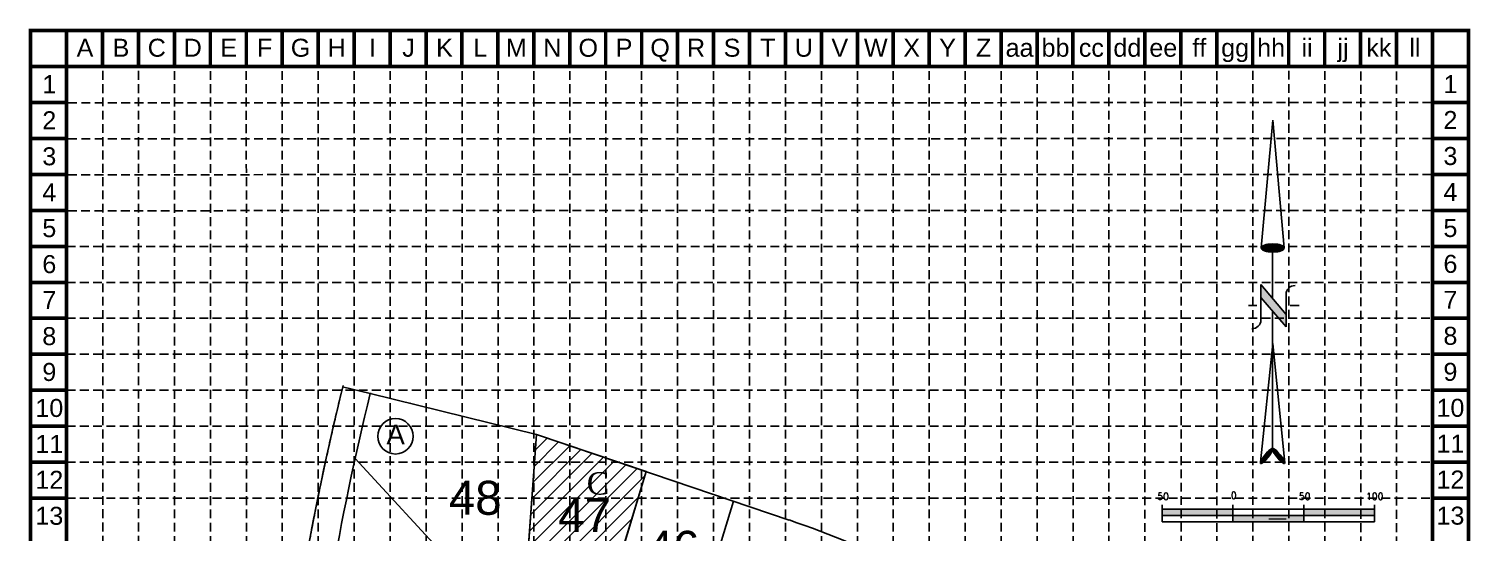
# Model space of a CAD drawing. Header units: feet. Extents: x 2390244 to 2391262, y 7083288 to 7084914.
# Drawn here: x 2390244 to 2391262, y 7084559 to 7084914 of the extents above; entities that cross this region are included whole.
import ezdxf
from ezdxf.enums import TextEntityAlignment as Align

# ---------------------------------------------------------------- set-up
doc = ezdxf.new("R2010")
doc.units = ezdxf.units.FT
doc.header["$LTSCALE"] = 25
doc.header["$MEASUREMENT"] = 0
for name, pattern in [('DASHED', [0.75, 0.5, -0.25]), ('HIDDEN', [0.375, 0.25, -0.125]), ('HIDDEN2', [0.1875, 0.125, -0.0625])]:
    doc.linetypes.add(name, pattern=pattern)
doc.layers.get('0').update_dxf_attribs({"linetype": 'CONTINUOUS'})
doc.layers.get('DEFPOINTS').update_dxf_attribs({"linetype": 'CONTINUOUS'})
for name, color, linetype in [('BASE', 7, 'CONTINUOUS'), ('GRID', 254, 'HIDDEN'), ('LOGO', 7, 'CONTINUOUS'), ('NARROW', 7, 'CONTINUOUS'), ('RW-EX-LOT', 253, 'CONTINUOUS'), ('RW-EX-ROW', 253, 'DASHED'), ('RW-FT-ROW', 253, 'HIDDEN2'), ('RW-GL-SUBD', 253, 'CONTINUOUS'), ('RW-GL-TRACT', 253, 'CONTINUOUS'), ('RW-PR-LOT', 253, 'CONTINUOUS'), ('SODDED LOT', 2, 'CONTINUOUS')]:
    doc.layers.add(name, color=color, linetype=linetype)
doc.styles.add('COUNTRYSIDE', font='TIMES.TTF')
doc.styles.add('L120', font='romans.shx', dxfattribs={"height": 12})
doc.styles.get("Standard").update_dxf_attribs({"font": 'ARIAL.TTF'})

# ---------------------------------------------------------------- blocks, each defined once
blk = doc.blocks.new('North Arrow')
at = {"layer": 'NARROW'}
for p, q in [((32.43, 3.06), (32.43, 4.63)), ((0, 0), (22.36, 2)), ((0, 0), (22.33, -2.02)), ((28.77, -2.09), (34.02, 2.32)), ((36.18, 2.33), (30.46, 2.33)), ((36.16, 2.32), (31.04, -2.09)), ((39.1, 0.01), (59.96, 2.11)), ((31.2, -0.05), (21.66, -0.05)), ((21.66, -0.05), (21.66, -0.05)), ((28.77, -2.09), (34.95, -2.09)), ((57.45, -0.05), (33.41, -0.05)), ((59.83, -2.14), (39.04, -0.01)), ((57.69, -0.03), (57.77, -0.01)), ((57.77, -0.05), (57.69, -0.03)), ((32.43, -4.26), (32.43, -2.8))]:
    blk.add_line(p, q, dxfattribs=at)
blk.add_lwpolyline([(22.36, -2.03), (22.59, -1.93, 0.091577), (22.87, -1.44, 0.048306), (23.03, -0.75), (23.07, -0.01), (23.01, 0.82, 0.048306), (22.87, 1.42, 0.091577), (22.59, 1.91), (22.36, 2.01), (22.14, 1.91, 0.091577), (21.86, 1.42, 0.048306), (21.72, 0.82), (21.66, -0.01), (21.72, -0.83, 0.048306), (21.86, -1.44, 0.091577), (22.14, -1.93)], format="xyb", close=True, dxfattribs=at)
for points in [[(57.46, -0.03), (57.44, 0.08, -0.066818), (57.67, 0.47, -0.03073), (58.01, 0.84), (58.52, 1.29), (59.07, 1.7, -0.03073), (59.5, 1.95, -0.066818), (59.93, 2.1), (60.04, 2.06)], [(60.04, 2.06), (60.05, 1.95, -0.066818), (59.82, 1.56, -0.03073), (59.43, 1.14), (58.97, 0.74), (58.42, 0.33, -0.03073), (57.99, 0.08, -0.036692), (57.76, -0.02)], [(57.46, -0.04), (57.44, -0.15, 0.066818), (57.67, -0.54, 0.03073), (58.01, -0.9), (58.52, -1.36), (59.07, -1.77, 0.03073), (59.5, -2.02, 0.066818), (59.93, -2.17), (60.04, -2.13)], [(60.04, -2.13), (60.05, -2.01, 0.066818), (59.82, -1.63, 0.03073), (59.43, -1.2), (58.97, -0.8), (58.42, -0.4, 0.03073), (57.99, -0.15, 0.036692), (57.76, -0.05)]]:
    blk.add_lwpolyline(points, format="xyb", dxfattribs=at)
for centre, start, end in [((30.46, 3.86), 178.8769, 270), ((34.95, -3.62), 358.8769, 90)]:
    blk.add_arc(centre, 1.53, start, end, dxfattribs=at)
for points in [[(23.03, -0.76), (21.67, -0.05), (23.07, -0.05), (21.72, 0.82)], [(23.07, -0.05), (21.72, 0.82), (23.02, 0.75), (21.85, 1.42)], [(23.02, 0.75), (21.85, 1.42), (22.87, 1.44), (22.14, 1.91)], [(22.87, 1.44), (22.14, 1.91), (22.59, 1.91), (22.36, 2)], [(31.05, -2.09), (36.15, 2.36), (28.75, -2.06), (34.01, 2.36)], [(57.44, 0.08), (57.7, -0.01), (57.5, 0.21), (57.77, -0.01)], [(57.45, -0.04), (57.69, -0.02), (57.44, 0.08), (57.7, -0.01)], [(57.5, 0.21), (57.77, -0.01), (57.6, 0.39), (57.94, 0.06)], [(57.6, 0.39), (57.94, 0.06), (57.68, 0.5), (58.07, 0.13)], [(57.68, 0.5), (58.07, 0.13), (57.84, 0.66), (58.29, 0.26)], [(57.84, 0.66), (58.29, 0.26), (58.03, 0.86), (58.52, 0.41)], [(58.03, 0.86), (58.52, 0.41), (58.26, 1.07), (58.73, 0.57)], [(58.26, 1.07), (58.73, 0.57), (58.52, 1.3), (59.05, 0.81)], [(58.52, 1.3), (59.05, 0.81), (58.7, 1.42), (59.26, 0.99)], [(59.26, 1), (58.69, 1.42), (59.45, 1.15), (59, 1.65)], [(59.45, 1.15), (59, 1.65), (59.62, 1.34), (59.28, 1.82)], [(59.62, 1.34), (59.28, 1.82), (59.81, 1.55), (59.49, 1.95)], [(59.81, 1.55), (59.49, 1.95), (59.93, 1.73), (59.69, 2.04)], [(59.93, 1.73), (59.69, 2.04), (60.05, 1.94), (59.93, 2.1)], [(60.05, 1.94), (59.93, 2.1), (60.04, 2.06)], [(22.87, -1.44), (21.72, -0.87), (23.03, -0.76), (21.67, -0.05)], [(22.58, -1.93), (21.86, -1.45), (22.87, -1.44), (21.72, -0.87)], [(22.36, -2.01), (22.14, -1.93), (22.58, -1.93), (21.86, -1.45)], [(57.44, -0.14), (57.69, -0.02), (57.45, -0.04), (57.69, -0.02)], [(57.46, -0.19), (57.7, -0.03), (57.44, -0.14), (57.69, -0.02)], [(57.53, -0.33), (57.76, -0.05), (57.46, -0.19), (57.7, -0.03)], [(57.63, -0.48), (57.9, -0.1), (57.53, -0.33), (57.76, -0.05)], [(57.78, -0.66), (58.09, -0.2), (57.63, -0.48), (57.9, -0.1)], [(57.97, -0.87), (58.34, -0.35), (57.78, -0.66), (58.09, -0.2)], [(58.24, -1.11), (58.61, -0.54), (57.97, -0.87), (58.34, -0.35)], [(58.61, -1.43), (58.93, -0.77), (58.24, -1.11), (58.61, -0.54)], [(58.91, -1.64), (59.2, -1), (58.61, -1.43), (58.93, -0.77)], [(59.12, -1.79), (59.57, -1.36), (58.92, -1.65), (59.2, -1.01)], [(59.35, -1.93), (59.81, -1.62), (59.12, -1.79), (59.57, -1.36)], [(59.54, -1.32), (59.41, -1.18), (59.21, -1.01)], [(59.58, -2.05), (59.93, -1.79), (59.35, -1.93), (59.81, -1.62)], [(59.78, -2.13), (60.05, -2.01), (59.58, -2.05), (59.93, -1.79)], [(59.92, -2.17), (60.04, -2.13), (59.78, -2.13), (60.05, -2.01)]]:
    blk.add_solid(points, dxfattribs=at)
blk = doc.blocks.new('scale')
h = blk.add_hatch(color=7)
h.paths.add_polyline_path([(0, -7.5), (0, -3), (-50, -3), (-50, -7.5)])
h.paths.add_polyline_path([(0, -7.5), (0, -12), (50, -12), (50, -7.5)])
h.paths.add_polyline_path([(50, -3), (50, -7.5), (100, -7.5), (100, -3)])
at = {"color": 7}
for p, q in [((-50, -3), (-50, 0)), ((0, -3), (0, 0)), ((50, -3), (50, 0)), ((100, -3), (100, 0)), ((-50, -3), (0, -3)), ((-50, -3), (-50, -12)), ((-50, -7.5), (100, -7.5)), ((0, -3), (100, -3)), ((0, -3), (0, -12)), ((50, -3), (50, -12)), ((100, -3), (100, -12)), ((-50, -12), (0, -12)), ((0, -12), (100, -12))]:
    blk.add_line(p, q, dxfattribs=at)
at = {"color": 7, "style": 'L120'}
for s, p in [('50', (-53.4, 3.6)), ('0', (-1.4, 4.3)), ('50', (46.6, 3.6)), ('100', (94, 3.6))]:
    blk.add_text(s, height=4.8, dxfattribs=at).set_placement(p)

msp = doc.modelspace()

# ---------------------------------------------------------------- hatches: boundary and pattern name
at = {"layer": 'SODDED LOT'}
h = msp.add_hatch(dxfattribs=at)
h.set_pattern_fill('ANSI31', color=256, scale=60, style=0)
h.paths.add_polyline_path([(2391019.7, 7084073.2), (2390954.6, 7084135.3), (2390947.7, 7084141.9), (2390992.6, 7084188.9), (2391064.6, 7084120.4)])
edge = h.paths.add_edge_path()
edge.add_line((2390933.8, 7084186), (2390868.2, 7084248.5))
edge.add_line((2390868.2, 7084248.5), (2390855.5, 7084260.6))
edge.add_line((2390855.5, 7084260.6), (2390845.9, 7084269.4))
edge.add_line((2390845.9, 7084269.4), (2390834.8, 7084278.9))
edge.add_line((2390834.8, 7084278.9), (2390825.5, 7084286.3))
edge.add_line((2390825.5, 7084286.3), (2390813.2, 7084295.5))
edge.add_line((2390813.2, 7084295.5), (2390790.4, 7084310.8))
edge.add_line((2390790.4, 7084310.8), (2390771, 7084322))
edge.add_line((2390771, 7084322), (2390754.4, 7084330.6))
edge.add_line((2390754.4, 7084330.6), (2390741, 7084336.7))
edge.add_line((2390741, 7084336.7), (2390734.5, 7084339.6))
edge.add_line((2390734.5, 7084339.6), (2390726.7, 7084342.8))
edge.add_line((2390726.7, 7084342.8), (2390720, 7084345.3))
edge.add_line((2390720, 7084345.3), (2390718.6, 7084345.8))
edge.add_line((2390718.6, 7084345.8), (2390753.4, 7084439))
edge.add_line((2390753.4, 7084439), (2390753.4, 7084439))
edge.add_line((2390753.4, 7084439), (2390753.5, 7084439))
edge.add_line((2390753.5, 7084439), (2390754.1, 7084438.8))
edge.add_line((2390754.1, 7084438.8), (2390757, 7084437.6))
edge.add_line((2390757, 7084437.6), (2390765.9, 7084434.2))
edge.add_line((2390765.9, 7084434.2), (2390774, 7084430.8))
edge.add_line((2390774, 7084430.8), (2390780.5, 7084428))
edge.add_line((2390780.5, 7084428), (2390788.9, 7084424.3))
edge.add_line((2390788.9, 7084424.3), (2390803.9, 7084417))
edge.add_line((2390803.9, 7084417), (2390814.1, 7084411.8))
edge.add_line((2390814.1, 7084411.8), (2390825.5, 7084405.5))
edge.add_line((2390825.5, 7084405.5), (2390839.9, 7084397))
edge.add_line((2390839.9, 7084397), (2390847, 7084392.6))
edge.add_line((2390847, 7084392.6), (2390855.3, 7084387.3))
edge.add_line((2390855.3, 7084387.3), (2390868, 7084378.7))
edge.add_line((2390868, 7084378.7), (2390878.3, 7084371.1))
edge.add_line((2390878.3, 7084371.1), (2390891.4, 7084361.1))
edge.add_line((2390891.4, 7084361.1), (2390902.5, 7084351.9))
edge.add_line((2390902.5, 7084351.9), (2390914.3, 7084341.6))
edge.add_line((2390914.3, 7084341.6), (2390929.9, 7084327.2))
edge.add_line((2390929.9, 7084327.2), (2390959.6, 7084299))
edge.add_line((2390959.6, 7084299), (2390987.1, 7084272.7))
edge.add_line((2390987.1, 7084272.7), (2390987.9, 7084271.9))
edge.add_arc((2390967.6, 7084250.5), 29.6, -47.5293, 46.4303, ccw=False)
edge.add_line((2390987.5, 7084228.7), (2390940.4, 7084179.3))
edge.add_line((2390940.4, 7084179.3), (2390933.8, 7084186))
edge = h.paths.add_edge_path()
edge.add_line((2390657.7, 7084366.6), (2390578.1, 7084393.6))
edge.add_line((2390578.1, 7084393.6), (2390587.9, 7084454))
edge.add_arc((2390617.5, 7084454), 29.6, 79.1783, 179.9211, ccw=False)
edge.add_line((2390623.1, 7084483.1), (2390689.5, 7084460.9))
edge.add_line((2390689.5, 7084460.9), (2390657.7, 7084366.6))
h.paths.add_polyline_path([(2390602.6, 7084628.1), (2390680.1, 7084601.9), (2390651.1, 7084506.6), (2390631.4, 7084513.4), (2390611.4, 7084520.1), (2390605.1, 7084522.2), (2390602.9, 7084522.9), (2390600.5, 7084523.5), (2390598.2, 7084523.9), (2390595.1, 7084524.3)])
h.paths.add_polyline_path([(2390543.6, 7084139.6), (2390622.5, 7084131.1), (2390657.2, 7084228.9), (2390576.4, 7084255), (2390570.1, 7084254.8), (2390564.6, 7084252.8), (2390560.4, 7084250), (2390557.8, 7084247.2), (2390555.7, 7084243.7), (2390554.2, 7084239)])
h.paths.add_polyline_path([(2390470.6, 7083905.8), (2390484.9, 7083971.5), (2390497.2, 7084036.8), (2390399.3, 7084053.5), (2390387.6, 7083990.7), (2390380.3, 7083956.3), (2390374.1, 7083928.5)])
h.paths.add_polyline_path([(2390757.6, 7084328.3), (2390749.4, 7084332.6), (2390741.1, 7084336), (2390731.1, 7084340.6), (2390721.1, 7084344.8), (2390705.6, 7084350.2), (2390679.2, 7084359.1), (2390674.6, 7084360.9), (2390644.4, 7084265.8), (2390677.8, 7084254.8), (2390686.1, 7084251.5), (2390696.1, 7084247.7), (2390703.1, 7084244.6), (2390713.9, 7084239.7), (2390723, 7084234.6), (2390729.8, 7084231.2), (2390738.5, 7084225.7), (2390747.5, 7084220), (2390755.9, 7084214.5), (2390813.4, 7084295.3), (2390789.5, 7084310.8), (2390773.4, 7084320.2)])

# ---------------------------------------------------------------- linework, layer by layer
at = {"color": 7, "linetype": 'Continuous'}
msp.add_circle((2390503.1, 7084626.8), 12.5, dxfattribs=at)
at = {"layer": 'BASE', "color": 9}
msp.add_line((2390270.9, 7084887.7), (2391235.2, 7084887.7), dxfattribs=at)
at = {"layer": 'BASE', "const_width": 2.54}
for points in [[(2390270.9, 7084913.1), (2390245.5, 7084913.1)], [(2390270.9, 7084913.1), (2390270.9, 7084887.7)], [(2390296.3, 7084913.1), (2390296.3, 7084887.7)], [(2390321.6, 7084913.1), (2390321.6, 7084887.7)], [(2390347, 7084913.1), (2390347, 7084887.7)], [(2390372.4, 7084913.1), (2390372.4, 7084887.7)], [(2390397.8, 7084913.1), (2390397.8, 7084887.7)], [(2390423.1, 7084913.1), (2390423.1, 7084887.7)], [(2390448.5, 7084913.1), (2390448.5, 7084887.7)], [(2390473.9, 7084913.1), (2390473.9, 7084887.7)], [(2390499.3, 7084913.1), (2390499.3, 7084887.7)], [(2390524.7, 7084913.1), (2390524.7, 7084887.7)], [(2390550, 7084913.1), (2390550, 7084887.7)], [(2390575.4, 7084913.1), (2390575.4, 7084887.7)], [(2390600.8, 7084913.1), (2390600.8, 7084887.7)], [(2390626.2, 7084913.1), (2390626.2, 7084887.7)], [(2390651.5, 7084913.1), (2390651.5, 7084887.7)], [(2390676.9, 7084913.1), (2390676.9, 7084887.7)], [(2390702.3, 7084913.1), (2390702.3, 7084887.7)], [(2390727.7, 7084913.1), (2390727.7, 7084887.7)], [(2390753, 7084913.1), (2390753, 7084887.7)], [(2390778.4, 7084913.1), (2390778.4, 7084887.7)], [(2390803.8, 7084913.1), (2390803.8, 7084887.7)], [(2390829.2, 7084913.1), (2390829.2, 7084887.7)], [(2390854.5, 7084913.1), (2390854.5, 7084887.7)], [(2390879.9, 7084913.1), (2390879.9, 7084887.7)], [(2390905.3, 7084913.1), (2390905.3, 7084887.7)], [(2390930.7, 7084913.1), (2390930.7, 7084887.7)], [(2390956.1, 7084913.1), (2390956.1, 7084887.7)], [(2390981.4, 7084913.1), (2390981.4, 7084887.7)], [(2391006.8, 7084913.1), (2391006.8, 7084887.7)], [(2391032.2, 7084913.1), (2391032.2, 7084887.7)], [(2391057.6, 7084913.1), (2391057.6, 7084887.7)], [(2391082.9, 7084913.1), (2391082.9, 7084887.7)], [(2391108.3, 7084913.1), (2391108.3, 7084887.7)], [(2391133.7, 7084913.1), (2391133.7, 7084887.7)], [(2391159.1, 7084913.1), (2391159.1, 7084887.7)], [(2391184.4, 7084913.1), (2391184.4, 7084887.7)], [(2391209.8, 7084913.1), (2391209.8, 7084887.7)], [(2391235.2, 7084913.1), (2391235.2, 7084887.7)], [(2390270.9, 7084887.7), (2390245.5, 7084887.7)], [(2391260.6, 7084887.7), (2391235.2, 7084887.7)], [(2390270.9, 7084862.3), (2390245.5, 7084862.3)], [(2391260.6, 7084862.3), (2391235.2, 7084862.3)], [(2390270.9, 7084836.9), (2390245.5, 7084836.9)], [(2391260.6, 7084836.9), (2391235.2, 7084836.9)], [(2390270.9, 7084811.6), (2390245.5, 7084811.6)], [(2391260.6, 7084811.6), (2391235.2, 7084811.6)], [(2390270.9, 7084786.2), (2390245.5, 7084786.2)], [(2391260.6, 7084786.2), (2391235.2, 7084786.2)], [(2390270.9, 7084760.8), (2390245.5, 7084760.8)], [(2391260.6, 7084760.8), (2391235.2, 7084760.8)], [(2390270.9, 7084735.4), (2390245.5, 7084735.4)], [(2391260.6, 7084735.4), (2391235.2, 7084735.4)], [(2390270.9, 7084710.1), (2390245.5, 7084710.1)], [(2391260.6, 7084710.1), (2391235.2, 7084710.1)], [(2390270.9, 7084684.7), (2390245.5, 7084684.7)], [(2391260.6, 7084684.7), (2391235.2, 7084684.7)], [(2390270.9, 7084659.3), (2390245.5, 7084659.3)], [(2391260.6, 7084659.3), (2391235.2, 7084659.3)], [(2390270.9, 7084633.9), (2390245.5, 7084633.9)], [(2391260.6, 7084633.9), (2391235.2, 7084633.9)], [(2390270.9, 7084608.5), (2390245.5, 7084608.5)], [(2391260.6, 7084608.5), (2391235.2, 7084608.5)], [(2390270.9, 7084583.2), (2390245.5, 7084583.2)], [(2391260.6, 7084583.2), (2391235.2, 7084583.2)]]:
    msp.add_lwpolyline(points, dxfattribs=at)
for points in [[(2391260.6, 7083289), (2391260.6, 7084913.1), (2390245.5, 7084913.1), (2390245.5, 7083289)], [(2391235.2, 7083314.3), (2391235.2, 7084887.7), (2390270.9, 7084887.7), (2390270.9, 7083314.3)]]:
    msp.add_lwpolyline(points, close=True, dxfattribs=at)
at = {"layer": 'DEFPOINTS', "const_width": 1}
msp.add_lwpolyline([(2391119.5, 7084568.4), (2391132, 7084568.4)], dxfattribs=at)
at = {"layer": 'GRID', "color": 252, "linetype": 'HIDDEN'}
for p, q in [((2390296.5, 7083415.9), (2390296.4, 7084886.7)), ((2390322, 7083415.9), (2390321.7, 7084886.7)), ((2390347.3, 7083415.8), (2390347, 7084886.7)), ((2390372.8, 7083415.8), (2390372.4, 7084886.6)), ((2390397.9, 7083415.8), (2390397.8, 7084886.8)), ((2390423.2, 7083415.8), (2390423.2, 7084886.8)), ((2390448.7, 7083415.8), (2390448.6, 7084886.7)), ((2390474.2, 7083415.8), (2390473.9, 7084886.7)), ((2390499.4, 7083415.8), (2390499.4, 7084886.7)), ((2390524.8, 7083415.8), (2390524.8, 7084886.7)), ((2390550, 7083415.8), (2390550.1, 7084886.7)), ((2390575.4, 7083415.8), (2390575.6, 7084886.6)), ((2390600.8, 7083415.8), (2390600.8, 7084887.7)), ((2390626.2, 7083415.8), (2390626.2, 7084887.7)), ((2390651.5, 7083415.8), (2390651.5, 7084887.7)), ((2390676.9, 7083415.8), (2390676.9, 7084887.7)), ((2390702.3, 7083415.8), (2390702.3, 7084887.7)), ((2390727.7, 7083415.8), (2390727.7, 7084887.7)), ((2390753, 7083415.8), (2390753, 7084887.7)), ((2390778.4, 7083415.8), (2390778.4, 7084887.7)), ((2390803.8, 7083415.8), (2390803.8, 7084887.7)), ((2390829.2, 7083415.8), (2390829.2, 7084887.7)), ((2390854.5, 7083415.8), (2390854.5, 7084887.7)), ((2390879.9, 7083415.8), (2390879.9, 7084887.7)), ((2390905.3, 7083415.8), (2390905.3, 7084887.7)), ((2390930.7, 7083415.8), (2390930.7, 7084887.7)), ((2390956.1, 7083415.8), (2390956.1, 7084887.7)), ((2390981.6, 7083415.8), (2390981.4, 7084887.7)), ((2391006.9, 7083415.9), (2391006.8, 7084887.7)), ((2391032.3, 7083415.6), (2391032.2, 7084887.7)), ((2391057.9, 7083415.9), (2391057.7, 7084888.3)), ((2391083.1, 7083415.6), (2391083, 7084888.3)), ((2391108.5, 7083415.9), (2391108.4, 7084888.3)), ((2391133.9, 7083416), (2391133.8, 7084888.3)), ((2391159.3, 7083415.8), (2391159.2, 7084888.3)), ((2391184.7, 7083415.4), (2391184.6, 7084888.3)), ((2391210.1, 7083415.5), (2391209.9, 7084888.3)), ((2390272, 7084862.1), (2391234.8, 7084862.3)), ((2390272, 7084836.7), (2391234.8, 7084836.9)), ((2390271.9, 7084811.4), (2391235.2, 7084811.6)), ((2390271.8, 7084786), (2391235.2, 7084786.2)), ((2390270.9, 7084760.8), (2391235.2, 7084760.8)), ((2390270.9, 7084735.4), (2391235.2, 7084735.4)), ((2390270.9, 7084710.1), (2391235.2, 7084710.1)), ((2390270.9, 7084684.7), (2391235.2, 7084684.7)), ((2390270.9, 7084659.3), (2391235.2, 7084659.3)), ((2390270.9, 7084633.9), (2391235.2, 7084633.9)), ((2390270.9, 7084608.5), (2391235.2, 7084608.5)), ((2390270.9, 7084583.2), (2391235.2, 7084583.2))]:
    msp.add_line(p, q, dxfattribs=at)
at = {"layer": 'RW-EX-LOT', "color": 7}
msp.add_line((2390514.1, 7084650.1), (2390513.8, 7084649.9), dxfattribs=at)
msp.add_arc((2392408.3, 7084185.3), 1980, 166.2014, 166.2187, dxfattribs=at)
at = {"layer": 'RW-EX-ROW', "color": 7}
msp.add_arc((2392408.3, 7084185.3), 2000, 166.1952, 174.1296, dxfattribs=at)
at = {"layer": 'RW-FT-ROW', "color": 7}
msp.add_arc((2392408.3, 7084185.3), 2000, 166.2187, 174.1296, dxfattribs=at)
at = {"layer": 'RW-GL-SUBD', "color": 7}
for p in [(2390485.3, 7084656.9), (2390781, 7084567.7)]:
    msp.add_line(p, (2390602.6, 7084628.1), dxfattribs=at)
for centre, radius, start, end in [((2392408.3, 7084185.3), 1980, 166.2187, 174.1296), ((2390577.3, 7083966.3), 635, 54.4518, 71.2894)]:
    msp.add_arc(centre, radius, start, end, dxfattribs=at)
at = {"layer": 'RW-GL-TRACT', "color": 7}
for p, q in [((2390465.8, 7084661.7), (2390485.3, 7084656.9)), ((2390485.3, 7084656.9), (2390602.6, 7084628.1)), ((2390602.6, 7084628.1), (2390781, 7084567.7))]:
    msp.add_line(p, q, dxfattribs=at)
for centre, radius, start, end in [((2392408.3, 7084185.3), 2000, 166.2187, 174.1296), ((2390577.3, 7083966.3), 635, 54.4518, 71.2894)]:
    msp.add_arc(centre, radius, start, end, dxfattribs=at)
at = {"layer": 'RW-PR-LOT', "color": 7}
for p, q in [((2390595.8, 7084533.7), (2390602.6, 7084628.1)), ((2390558.2, 7084520.6), (2390474.6, 7084611.2)), ((2390654, 7084515.7), (2390680.1, 7084601.9)), ((2390715.6, 7084494.9), (2390741.7, 7084581))]:
    msp.add_line(p, q, dxfattribs=at)
at = {"layer": 'SODDED LOT'}
msp.add_lwpolyline([(2390602.6, 7084628.1), (2390680.1, 7084601.9), (2390651.1, 7084506.6), (2390631.4, 7084513.4), (2390611.4, 7084520.1), (2390605.1, 7084522.2), (2390602.9, 7084522.9), (2390600.5, 7084523.5), (2390598.2, 7084523.9), (2390595.1, 7084524.3)], close=True, dxfattribs=at)

# ---------------------------------------------------------------- block references
at = {"layer": 'BASE', "xscale": 4.034393288532556, "yscale": 4.034393306390484, "zscale": 4.034393312377225, "rotation": 270}
msp.add_blockref('North Arrow', (2391122.5, 7084849.9), dxfattribs=at)
at = {"layer": 'BASE'}
msp.add_blockref('scale', (2391094.3, 7084578.4), dxfattribs=at)

# ---------------------------------------------------------------- texts
at = {"color": 7}
msp.add_text('A', height=14, rotation=359.6399, dxfattribs=at).set_placement((2390496.7, 7084621.1))
for s, p in [('48', (2390559.4, 7084583.4)), ('47', (2390636.6, 7084571.2)), ('46', (2390699.1, 7084548.1))]:
    msp.add_text(s, height=24, dxfattribs=at).set_placement(p, align=Align.MIDDLE)
at = {"layer": 'BASE'}
for s, height, p in [('A', 12.7, (2390283.9, 7084901)), ('B', 12.7, (2390309.3, 7084901)), ('C', 12.7, (2390334.6, 7084901)), ('D', 12.7, (2390360, 7084901)), ('E', 12.7, (2390385.4, 7084901)), ('F', 12.7, (2390410.8, 7084901)), ('G', 12.7, (2390436.1, 7084901)), ('H', 12.7, (2390461.5, 7084901)), ('I', 12.7, (2390486.9, 7084901)), ('J', 12.7, (2390512.3, 7084901)), ('K', 12.7, (2390537.7, 7084901)), ('L', 12.7, (2390563, 7084901)), ('M', 12.7, (2390588.4, 7084901)), ('N', 12.7, (2390613.8, 7084901)), ('O', 12.7, (2390639.2, 7084901)), ('P', 12.7, (2390664.5, 7084901)), ('Q', 12.7, (2390689.9, 7084901)), ('R', 12.7, (2390715.3, 7084901)), ('S', 12.7, (2390740.7, 7084901)), ('T', 12.7, (2390766, 7084901)), ('U', 12.7, (2390791.4, 7084901)), ('V', 12.7, (2390816.8, 7084901)), ('W', 12.7, (2390842.2, 7084901)), ('X', 12.7, (2390867.5, 7084901)), ('Y', 12.7, (2390892.9, 7084901)), ('Z', 12.7, (2390918.3, 7084901)), ('aa', 12.69, (2390943.7, 7084901)), ('bb', 12.69, (2390969.1, 7084901)), ('cc', 12.69, (2390994.4, 7084901)), ('dd', 12.69, (2391019.8, 7084901)), ('ee', 12.69, (2391045.2, 7084901)), ('ff', 12.69, (2391070.6, 7084901)), ('gg', 12.69, (2391095.9, 7084901)), ('hh', 12.69, (2391121.3, 7084901)), ('ii', 12.69, (2391146.7, 7084901)), ('jj', 12.69, (2391172.1, 7084901)), ('kk', 12.69, (2391197.4, 7084901)), ('ll', 12.69, (2391222.8, 7084901)), ('1', 12.7, (2390258.7, 7084875.3)), ('1', 12.7, (2390258.7, 7084875.2)), ('1', 12.7, (2391247.9, 7084875.3)), ('2', 12.7, (2390258.7, 7084849.8)), ('2', 12.7, (2391247.9, 7084850)), ('3', 12.7, (2390258.7, 7084824.4)), ('3', 12.7, (2391247.9, 7084824.6)), ('4', 12.7, (2390258.7, 7084799)), ('4', 12.7, (2391247.9, 7084799.2)), ('5', 12.7, (2390258.7, 7084773.7)), ('5', 12.7, (2391247.9, 7084773.8)), ('6', 12.7, (2390258.7, 7084748.3)), ('6', 12.7, (2391247.9, 7084748.5)), ('7', 12.7, (2390258.7, 7084722.9)), ('7', 12.7, (2391247.9, 7084723.1)), ('8', 12.7, (2390258.7, 7084697.5)), ('8', 12.7, (2391247.9, 7084697.7)), ('9', 12.7, (2390258.7, 7084672.2)), ('9', 12.7, (2391247.9, 7084672.3)), ('10', 12.69, (2390258.7, 7084646.8)), ('10', 12.69, (2391247.9, 7084646.9)), ('11', 12.69, (2390258.7, 7084621.4)), ('11', 12.69, (2391247.9, 7084621.6)), ('12', 12.69, (2390258.7, 7084596.1)), ('12', 12.69, (2391247.9, 7084596.3)), ('13', 12.69, (2390258.7, 7084570.7)), ('13', 12.69, (2391247.9, 7084570.8))]:
    msp.add_text(s, height=height, dxfattribs=at).set_placement(p, align=Align.MIDDLE_CENTER)
at = {"layer": 'LOGO', "color": 5, "style": 'COUNTRYSIDE'}
msp.add_text('C', height=15.8, rotation=359.904, dxfattribs=at).set_placement((2390638.1, 7084585.7))

doc.saveas('drawing.dxf')
